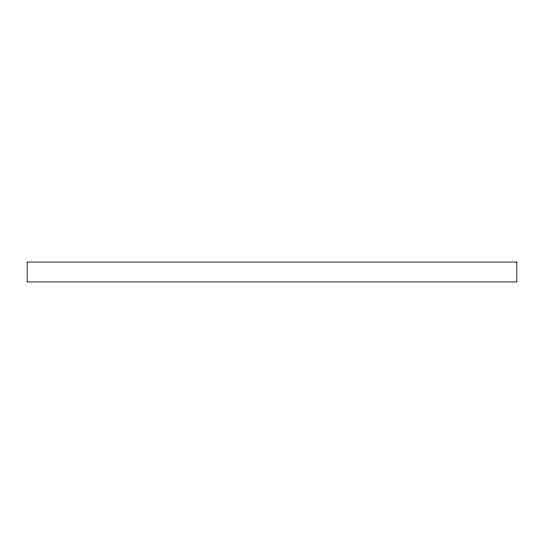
<?xml version="1.0" encoding="UTF-8"?>
<svg xmlns="http://www.w3.org/2000/svg" width="544" height="544" viewBox="0 0 544 544"><rect width="100%" height="100%" fill="white"/><g stroke="black" fill="none" stroke-linecap="round" stroke-linejoin="round"><path stroke-width="0.82" d="M516.8 262.072L27.2 262.072L27.2 281.928L516.8 281.928L516.8 262.072"/></g></svg>
